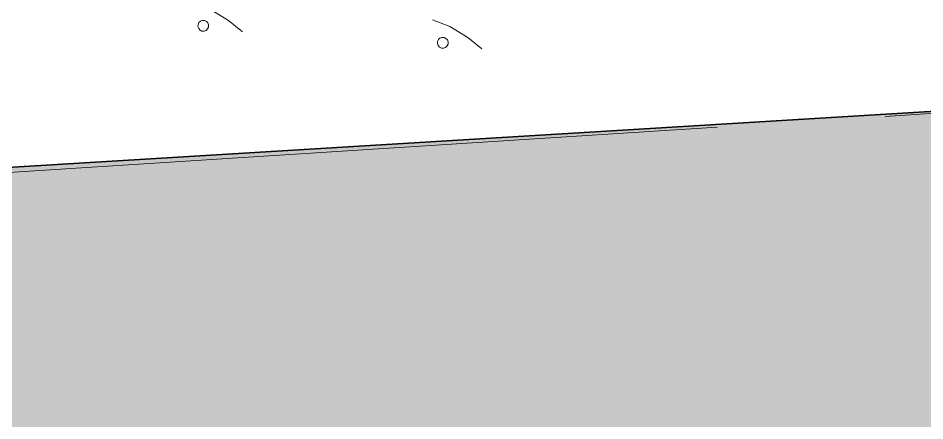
# Model space of a CAD drawing. Header units: metres. Extents: x 0 to 4415, y 1197 to 2590.
# Drawn here: x 1901.923 to 1903.268, y 1308.612 to 1309.209 of the extents above; entities that cross this region are included whole.
import ezdxf

# ---------------------------------------------------------------- set-up
doc = ezdxf.new("R2010")
doc.units = ezdxf.units.M
doc.linetypes.add('AXES', pattern=[2, 1.25, -0.25, 0.25, -0.25])
doc.linetypes.add('CACHE2', pattern=[4.7625, 3.175, -1.5875])
for name, color, linetype, lineweight in [('caché', 20, 'CACHE2', 13), ('Façade 02', 41, 'Continuous', 35), ('gris', 251, 'Continuous', 9)]:
    doc.layers.add(name, color=color, linetype=linetype, lineweight=lineweight)
doc.layers.add('veg', color=7, linetype='Continuous', lineweight=9, true_color=0x61c200)

# ---------------------------------------------------------------- blocks, each defined once
blk = doc.blocks.new('Plantes')
at = {"color": 72}
for p, q in [((1.1881, -0.627), (1.2365, -0.7302)), ((1.2365, -0.7302), (1.3095, -0.8355)), ((1.3095, -0.8355), (1.3846, -0.9163))]:
    blk.add_line(p, q, dxfattribs=at)
at = {"color": 50}
blk.add_ellipse((1.3315, -0.681), major_axis=(0.0232, 0.0232), ratio=1, start_param=2.267169, end_param=8.550354, dxfattribs=at)

msp = doc.modelspace()

# ---------------------------------------------------------------- hatches: boundary and pattern name
at = {"layer": 'gris'}
h = msp.add_hatch(dxfattribs=at)
h.set_pattern_fill('AR-HBONE', color=256, scale=0.001)
h.set_pattern_definition([(45, (831.64723, 18.24039), (5e-17, 0.143684098), [0.3048, -0.1016]), (135, (831.71908, 18.31224), (5e-17, 0.143684098), [0.3048, -0.1016])])
h.paths.add_polyline_path([(1914.0623, 1308.7223), (1914.0623, 1309.7242), (1895.8166, 1308.6179), (1892.9056, 1311.4342), (1893.422, 1330.0072), (1892.4216, 1330.0072), (1891.8937, 1311.0217), (1895.4377, 1307.5931)])

# ---------------------------------------------------------------- linework, layer by layer
at = {"layer": 'caché', "color": 250, "linetype": 'AXES', "lineweight": 13}
msp.add_lwpolyline([(1926.3123, 1329.2572), (1896.4123, 1329.2572), (1896.4123, 1314.434), (1896.1123, 1312.1054), (1901.7123, 1312.1153), (1901.7123, 1308.9675), (1911.7153, 1309.6055), (1914.3594, 1309.762), (1914.3594, 1314.4205), (1926.3123, 1314.434)], close=True, dxfattribs=at)
at = {"layer": 'Façade 02'}
msp.add_line((1914.0623, 1309.7242), (1895.8166, 1308.6179), dxfattribs=at)

# ---------------------------------------------------------------- block references
at = {"layer": 'veg', "ltscale": 0.1, "yscale": 0.2441011966847084, "zscale": 0.2441011966847084, "rotation": 93.75585335120175}
for p, xscale in [((1902.0102, 1309.5108), -0.2441011966847086), ((1902.3656, 1309.4856), -0.2441011966847085)]:
    msp.add_blockref('Plantes', p, dxfattribs=dict(at, xscale=xscale))

doc.saveas('drawing.dxf')
